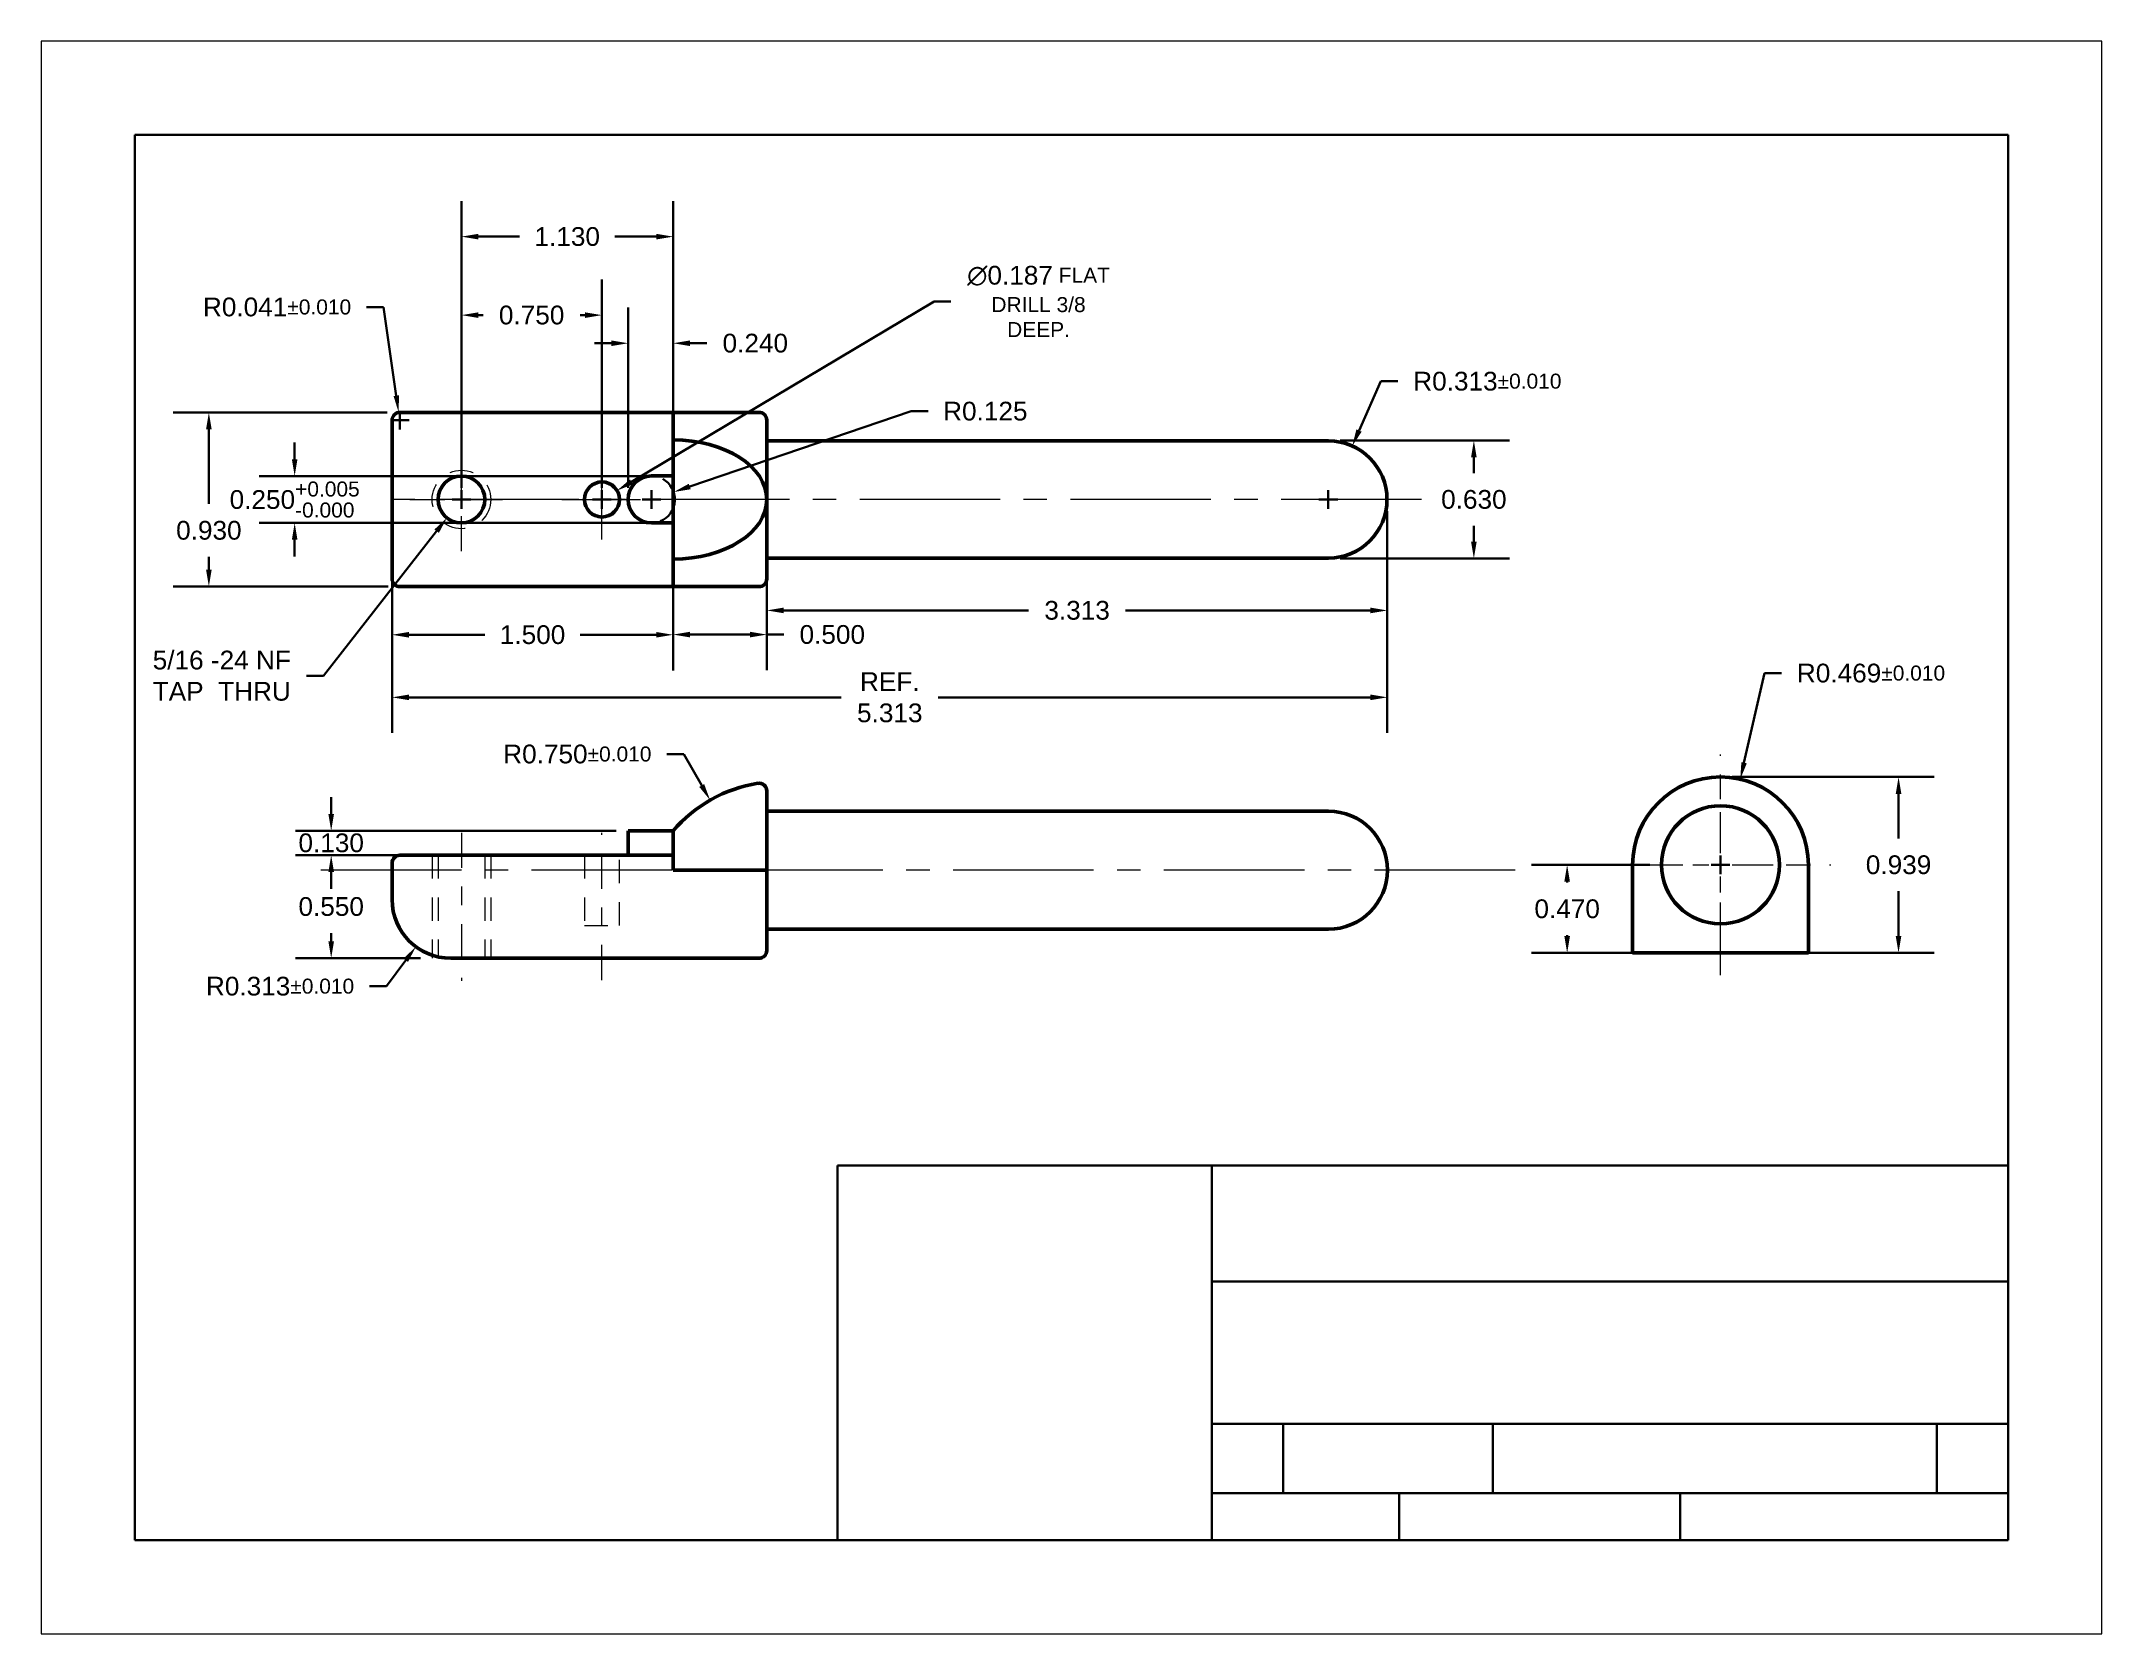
# Model space of a CAD drawing. Header units: inches. Extents: x 0 to 11, y 0 to 8.5.
import ezdxf

# ---------------------------------------------------------------- set-up
doc = ezdxf.new("R2010")
doc.units = ezdxf.units.IN
doc.header["$MEASUREMENT"] = 0
for name, pattern in [('CENTER2', [1.125, 0.75, -0.125, 0.125, -0.125]), ('CENTRO', [2, 1.25, -0.25, 0.25, -0.25]), ('TRAZOS', [0.75, 0.5, -0.25])]:
    doc.linetypes.add(name, pattern=pattern)
for name, color, linetype, lineweight in [('cotas', 4, 'Continuous', 30), ('dibujo', 7, 'Continuous', 50), ('formato', 50, 'Continuous', 30), ('hoja', 210, 'Continuous', 20), ('ocultas', 171, 'TRAZOS', 20), ('referencias', 90, 'CENTRO', 20)]:
    doc.layers.add(name, color=color, linetype=linetype, lineweight=lineweight)
doc.styles.get("Standard").update_dxf_attribs({"font": 'arial.ttf'})
doc.dimstyles.new('CadCam asme itt', dxfattribs={"dimtxt": 0.05, "dimasz": 0.09, "dimexe": 0.19, "dimexo": 0.0625, "dimgap": 0.09, "dimtad": 0, "dimtih": 1, "dimtoh": 1, "dimdec": 3, "dimzin": 0, "dimdsep": 46, "dimtxsty": 'Standard', "dimcen": 0.05, "dimclrd": 256, "dimclre": 256, "dimclrt": 256, "dimadec": 0, "dimazin": 0, "dimtol": 1, "dimtfac": 0.8, "dimtdec": 3, "dimtofl": 0, "dimtmove": 0, "dimatfit": 3, "dimfxl": 1, "dimtfillclr": 256, "dimtolj": 1, "dimtzin": 0, "dimlwd": -1, "dimlwe": -1, "dimarcsym": 0})

# ---------------------------------------------------------------- blocks, each defined once
blk = doc.blocks.new('*U15')
at = {"layer": 'referencias', "color": 0, "linetype": 'CENTER2', "transparency": 16777216}
blk.add_line((4.496, 0), (-1.046, 0), dxfattribs=at)
blk = doc.blocks.new('*D21')
at = {"layer": 'cotas', "transparency": 16777216}
for p, q in [((8.587, 4.104), (7.956, 4.104)), ((8.146, 4.014), (8.146, 4.01)), ((8.587, 3.634), (7.956, 3.634)), ((8.146, 3.724), (8.146, 3.728))]:
    blk.add_line(p, q, dxfattribs=at)
for points in [[(8.131, 4.014), (8.161, 4.014), (8.146, 4.104)], [(8.131, 3.724), (8.161, 3.724), (8.146, 3.634)]]:
    blk.add_solid(points, dxfattribs=at)
at = {"layer": 'Defpoints', "color": 0, "transparency": 16777216}
for p in [(8.65, 4.104), (8.146, 3.634), (8.65, 3.634)]:
    blk.add_point(p, dxfattribs=at)
at = {"layer": 'cotas', "transparency": 16777216, "insert": (8.146, 3.869), "char_height": 0.1, "attachment_point": 5}
blk.add_mtext('\\A1;0.470', dxfattribs=at)
blk = doc.blocks.new('*D22')
at = {"layer": 'cotas', "transparency": 16777216}
for p, q in [((9.027, 4.573), (10.105, 4.573)), ((9.915, 4.483), (9.915, 4.245)), ((9.915, 3.724), (9.915, 3.963)), ((9.027, 3.634), (10.105, 3.634))]:
    blk.add_line(p, q, dxfattribs=at)
for points in [[(9.9, 4.483), (9.93, 4.483), (9.915, 4.573)], [(9.9, 3.724), (9.93, 3.724), (9.915, 3.634)]]:
    blk.add_solid(points, dxfattribs=at)
at = {"layer": 'Defpoints', "color": 0, "transparency": 16777216}
for p in [(8.965, 4.573), (8.965, 3.634), (9.915, 3.634)]:
    blk.add_point(p, dxfattribs=at)
at = {"layer": 'cotas', "transparency": 16777216, "insert": (9.915, 4.104), "char_height": 0.1, "attachment_point": 5}
blk.add_mtext('\\A1;0.939', dxfattribs=at)
blk = doc.blocks.new('*U27')
at = {"layer": 'referencias', "color": 0, "linetype": 'CENTER2', "ltscale": 0.25, "transparency": 16777216}
for p, q in [((0, 0.063), (0, 0.435)), ((-0.435, 0), (-0.063, 0)), ((0.063, 0), (0.435, 0)), ((0, -0.435), (0, -0.063))]:
    blk.add_line(p, q, dxfattribs=at)
at = {"layer": 'referencias', "color": 0, "linetype": 'Continuous', "ltscale": 0.25, "transparency": 16777216}
for p, q in [((-0.0315, 0), (0.0315, 0)), ((0, -0.0315), (0, 0.0315))]:
    blk.add_line(p, q, dxfattribs=at)
blk = doc.blocks.new('*U28')
at = {"layer": 'referencias', "color": 0, "linetype": 'CENTER2', "ltscale": 0.25, "transparency": 16777216}
for p, q in [((0, 0.0938), (0, 0.589)), ((-0.589, 0), (-0.0938, 0)), ((0.0938, 0), (0.589, 0)), ((0, -0.589), (0, -0.0938))]:
    blk.add_line(p, q, dxfattribs=at)
at = {"layer": 'referencias', "color": 0, "linetype": 'Continuous', "ltscale": 0.25, "transparency": 16777216}
for p, q in [((-0.0469, 0), (0.0469, 0)), ((0, -0.0469), (0, 0.0469))]:
    blk.add_line(p, q, dxfattribs=at)
blk = doc.blocks.new('*U29')
at = {"layer": 'referencias', "color": 0, "linetype": 'CENTER2', "transparency": 16777216}
blk.add_line((2.496, 0), (-3.991, 0), dxfattribs=at)
blk = doc.blocks.new('*U30')
at = {"layer": 'referencias', "color": 0, "linetype": 'CENTER2', "ltscale": 0.25, "transparency": 16777216}
blk.add_line((0, -0.479), (0, 0.307), dxfattribs=at)
blk = doc.blocks.new('*U31')
at = {"layer": 'referencias', "color": 0, "linetype": 'CENTER2', "ltscale": 0.25, "transparency": 16777216}
blk.add_line((0, 0.395), (0, -0.395), dxfattribs=at)
blk = doc.blocks.new('*U32')
at = {"layer": 'referencias', "color": 0, "linetype": 'CENTER2', "ltscale": 0.25, "transparency": 16777216}
for p, q in [((0, 0.0187), (0, 0.2135)), ((-0.2135, 0), (-0.0187, 0)), ((0.0187, 0), (0.2135, 0)), ((0, -0.2135), (0, -0.0187))]:
    blk.add_line(p, q, dxfattribs=at)
at = {"layer": 'referencias', "color": 0, "linetype": 'Continuous', "ltscale": 0.25, "transparency": 16777216}
for p, q in [((-0.00935, 0), (0.00935, 0)), ((0, -0.00935), (0, 0.00935))]:
    blk.add_line(p, q, dxfattribs=at)
blk = doc.blocks.new('*U33')
at = {"layer": 'referencias', "color": 0, "linetype": 'CENTER2', "ltscale": 0.25, "transparency": 16777216}
for p, q in [((0, 0.03125), (0, 0.27625)), ((-0.27625, 0), (-0.03125, 0)), ((0.03125, 0), (0.27625, 0)), ((0, -0.27625), (0, -0.03125))]:
    blk.add_line(p, q, dxfattribs=at)
at = {"layer": 'referencias', "color": 0, "linetype": 'Continuous', "ltscale": 0.25, "transparency": 16777216}
for p, q in [((-0.015625, 0), (0.015625, 0)), ((0, -0.015625), (0, 0.015625))]:
    blk.add_line(p, q, dxfattribs=at)
blk = doc.blocks.new('*D36')
at = {"layer": 'cotas', "transparency": 16777216}
for p, q in [((7.186, 5.992), (7.186, 5.272)), ((3.873, 5.677), (3.873, 5.272)), ((3.963, 5.462), (5.271, 5.462)), ((7.096, 5.462), (5.788, 5.462))]:
    blk.add_line(p, q, dxfattribs=at)
for points in [[(3.963, 5.477), (3.963, 5.447), (3.873, 5.462)], [(7.096, 5.477), (7.096, 5.447), (7.186, 5.462)]]:
    blk.add_solid(points, dxfattribs=at)
at = {"layer": 'Defpoints', "color": 0, "transparency": 16777216}
for p in [(7.186, 6.054), (3.873, 5.739), (3.873, 5.462)]:
    blk.add_point(p, dxfattribs=at)
at = {"layer": 'cotas', "transparency": 16777216, "insert": (5.53, 5.462), "char_height": 0.1, "attachment_point": 5}
blk.add_mtext('\\A1;3.313', dxfattribs=at)
blk = doc.blocks.new('*D38')
at = {"layer": 'cotas', "transparency": 16777216}
for p, q in [((3.373, 5.673), (3.373, 5.143)), ((3.873, 5.677), (3.873, 5.143)), ((3.463, 5.333), (3.783, 5.333)), ((3.873, 5.333), (3.965, 5.333))]:
    blk.add_line(p, q, dxfattribs=at)
for points in [[(3.463, 5.348), (3.463, 5.318), (3.373, 5.333)], [(3.783, 5.348), (3.783, 5.318), (3.873, 5.333)]]:
    blk.add_solid(points, dxfattribs=at)
at = {"layer": 'Defpoints', "color": 0, "transparency": 16777216}
for p in [(3.373, 5.736), (3.873, 5.739), (3.873, 5.333)]:
    blk.add_point(p, dxfattribs=at)
at = {"layer": 'cotas', "transparency": 16777216, "insert": (4.223, 5.333), "char_height": 0.1, "attachment_point": 5}
blk.add_mtext('\\A1;0.500', dxfattribs=at)
blk = doc.blocks.new('*D39')
at = {"layer": 'cotas', "transparency": 16777216}
for p, q in [((1.873, 5.673), (1.873, 5.142)), ((3.373, 5.673), (3.373, 5.142)), ((1.963, 5.332), (2.369, 5.332)), ((3.283, 5.332), (2.877, 5.332))]:
    blk.add_line(p, q, dxfattribs=at)
for points in [[(1.963, 5.347), (1.963, 5.317), (1.873, 5.332)], [(3.283, 5.347), (3.283, 5.317), (3.373, 5.332)]]:
    blk.add_solid(points, dxfattribs=at)
at = {"layer": 'Defpoints', "color": 0, "transparency": 16777216}
for p in [(1.873, 5.736), (3.373, 5.736), (3.373, 5.332)]:
    blk.add_point(p, dxfattribs=at)
at = {"layer": 'cotas', "transparency": 16777216, "insert": (2.623, 5.332), "char_height": 0.1, "attachment_point": 5}
blk.add_mtext('\\A1;1.500', dxfattribs=at)
blk = doc.blocks.new('*D40')
at = {"layer": 'cotas', "transparency": 16777216}
for p, q in [((7.186, 5.992), (7.186, 4.808)), ((1.873, 5.568), (1.873, 4.808)), ((1.963, 4.998), (4.271, 4.998)), ((7.096, 4.998), (4.788, 4.998))]:
    blk.add_line(p, q, dxfattribs=at)
for points in [[(1.963, 5.013), (1.963, 4.983), (1.873, 4.998)], [(7.096, 5.013), (7.096, 4.983), (7.186, 4.998)]]:
    blk.add_solid(points, dxfattribs=at)
at = {"layer": 'Defpoints', "color": 0, "transparency": 16777216}
for p in [(7.186, 6.054), (1.873, 5.63), (7.186, 4.998)]:
    blk.add_point(p, dxfattribs=at)
at = {"layer": 'cotas', "transparency": 16777216, "insert": (4.53, 4.998), "char_height": 0.1, "attachment_point": 5}
blk.add_mtext('\\A1;REF.\\P5.313', dxfattribs=at)
blk = doc.blocks.new('*D42')
at = {"layer": 'cotas', "transparency": 16777216}
for p, q in [((9.2, 5.127), (9.09, 4.649)), ((9.29, 5.127), (9.2, 5.127)), ((8.915, 4.104), (9.015, 4.104)), ((8.965, 4.054), (8.965, 4.154))]:
    blk.add_line(p, q, dxfattribs=at)
blk.add_solid([(9.076, 4.652), (9.105, 4.646), (9.07, 4.561)], dxfattribs=at)
at = {"layer": 'Defpoints', "color": 0, "transparency": 16777216}
for p in [(9.07, 4.561), (8.965, 4.104)]:
    blk.add_point(p, dxfattribs=at)
at = {"layer": 'cotas', "transparency": 16777216, "insert": (9.768, 5.127), "char_height": 0.1, "attachment_point": 5}
blk.add_mtext('\\A1;R0.469{\\H0.08;±0.010}', dxfattribs=at)
blk = doc.blocks.new('*D43')
at = {"layer": 'cotas', "transparency": 16777216}
for p, q in [((3.34, 4.695), (3.43, 4.695)), ((3.43, 4.695), (3.526, 4.527))]:
    blk.add_line(p, q, dxfattribs=at)
blk.add_solid([(3.539, 4.535), (3.513, 4.52), (3.571, 4.449)], dxfattribs=at)
at = {"layer": 'Defpoints', "color": 0, "transparency": 16777216}
for p in [(3.571, 4.449), (3.944, 3.798)]:
    blk.add_point(p, dxfattribs=at)
at = {"layer": 'cotas', "transparency": 16777216, "insert": (2.862, 4.695), "char_height": 0.1, "attachment_point": 5}
blk.add_mtext('\\A1;R0.750{\\H0.08;±0.010}', dxfattribs=at)
blk = doc.blocks.new('*D44')
at = {"layer": 'cotas', "transparency": 16777216}
for p, q in [((1.843, 3.456), (1.946, 3.595)), ((1.753, 3.456), (1.843, 3.456))]:
    blk.add_line(p, q, dxfattribs=at)
blk.add_solid([(1.934, 3.604), (1.958, 3.586), (2, 3.667)], dxfattribs=at)
at = {"layer": 'Defpoints', "color": 0, "transparency": 16777216}
for p in [(2.186, 3.919), (2, 3.667)]:
    blk.add_point(p, dxfattribs=at)
at = {"layer": 'cotas', "transparency": 16777216, "insert": (1.275, 3.456), "char_height": 0.1, "attachment_point": 5}
blk.add_mtext('\\A1;R0.313{\\H0.08;±0.010}', dxfattribs=at)
blk = doc.blocks.new('*D45')
at = {"layer": 'cotas', "transparency": 16777216}
for p, q in [((1.852, 4.156), (1.358, 4.156)), ((1.548, 4.066), (1.548, 4.022)), ((1.548, 3.696), (1.548, 3.739)), ((2.024, 3.606), (1.358, 3.606))]:
    blk.add_line(p, q, dxfattribs=at)
for points in [[(1.533, 4.066), (1.563, 4.066), (1.548, 4.156)], [(1.533, 3.696), (1.563, 3.696), (1.548, 3.606)]]:
    blk.add_solid(points, dxfattribs=at)
at = {"layer": 'Defpoints', "color": 0, "transparency": 16777216}
for p in [(1.914, 4.156), (1.548, 3.606), (2.087, 3.606)]:
    blk.add_point(p, dxfattribs=at)
at = {"layer": 'cotas', "transparency": 16777216, "insert": (1.548, 3.881), "char_height": 0.1, "attachment_point": 5}
blk.add_mtext('\\A1;0.550', dxfattribs=at)
blk = doc.blocks.new('*D46')
at = {"layer": 'cotas', "transparency": 16777216}
for p, q in [((1.548, 4.376), (1.548, 4.466)), ((3.07, 4.286), (1.358, 4.286)), ((3.07, 4.156), (1.358, 4.156)), ((1.548, 4.066), (1.548, 3.976))]:
    blk.add_line(p, q, dxfattribs=at)
for points in [[(1.533, 4.376), (1.563, 4.376), (1.548, 4.286)], [(1.533, 4.066), (1.563, 4.066), (1.548, 4.156)]]:
    blk.add_solid(points, dxfattribs=at)
at = {"layer": 'Defpoints', "color": 0, "transparency": 16777216}
for p in [(3.133, 4.286), (1.548, 4.156), (3.133, 4.156)]:
    blk.add_point(p, dxfattribs=at)
at = {"layer": 'cotas', "transparency": 16777216, "insert": (1.548, 4.221), "char_height": 0.1, "attachment_point": 5}
blk.add_mtext('\\A1;0.130', dxfattribs=at)
blk = doc.blocks.new('*D47')
at = {"layer": 'cotas', "transparency": 16777216}
for p, q in [((2.243, 6.117), (2.243, 7.647)), ((3.373, 6.117), (3.373, 7.647)), ((2.333, 7.457), (2.554, 7.457)), ((3.283, 7.457), (3.062, 7.457))]:
    blk.add_line(p, q, dxfattribs=at)
for points in [[(2.333, 7.472), (2.333, 7.442), (2.243, 7.457)], [(3.283, 7.472), (3.283, 7.442), (3.373, 7.457)]]:
    blk.add_solid(points, dxfattribs=at)
at = {"layer": 'Defpoints', "color": 0, "transparency": 16777216}
for p in [(2.243, 7.457), (2.243, 6.054), (3.373, 6.054)]:
    blk.add_point(p, dxfattribs=at)
at = {"layer": 'cotas', "transparency": 16777216, "insert": (2.808, 7.457), "char_height": 0.1, "attachment_point": 5}
blk.add_mtext('\\A1;1.130', dxfattribs=at)
blk = doc.blocks.new('*D48')
at = {"layer": 'cotas', "transparency": 16777216}
for p, q in [((2.243, 6.117), (2.243, 7.228)), ((2.993, 6.117), (2.993, 7.228)), ((2.333, 7.038), (2.36, 7.038)), ((2.903, 7.038), (2.877, 7.038))]:
    blk.add_line(p, q, dxfattribs=at)
for points in [[(2.333, 7.053), (2.333, 7.023), (2.243, 7.038)], [(2.903, 7.053), (2.903, 7.023), (2.993, 7.038)]]:
    blk.add_solid(points, dxfattribs=at)
at = {"layer": 'Defpoints', "color": 0, "transparency": 16777216}
for p in [(2.243, 7.038), (2.243, 6.054), (2.993, 6.054)]:
    blk.add_point(p, dxfattribs=at)
at = {"layer": 'cotas', "transparency": 16777216, "insert": (2.618, 7.038), "char_height": 0.1, "attachment_point": 5}
blk.add_mtext('\\A1;0.750', dxfattribs=at)
blk = doc.blocks.new('*D49')
at = {"layer": 'cotas', "transparency": 16777216}
for p, q in [((3.133, 6.117), (3.133, 7.078)), ((3.373, 6.117), (3.373, 7.078)), ((3.043, 6.888), (2.953, 6.888)), ((3.463, 6.888), (3.553, 6.888))]:
    blk.add_line(p, q, dxfattribs=at)
for points in [[(3.043, 6.903), (3.043, 6.873), (3.133, 6.888)], [(3.463, 6.903), (3.463, 6.873), (3.373, 6.888)]]:
    blk.add_solid(points, dxfattribs=at)
at = {"layer": 'Defpoints', "color": 0, "transparency": 16777216}
for p in [(3.373, 6.888), (3.133, 6.054), (3.373, 6.054)]:
    blk.add_point(p, dxfattribs=at)
at = {"layer": 'cotas', "transparency": 16777216, "insert": (3.812, 6.888), "char_height": 0.1, "attachment_point": 5}
blk.add_mtext('\\A1;0.240', dxfattribs=at)
blk = doc.blocks.new('*D50')
at = {"layer": 'cotas', "transparency": 16777216}
for p, q in [((6.934, 6.369), (7.838, 6.369)), ((7.648, 6.279), (7.648, 6.195)), ((7.648, 5.829), (7.648, 5.913)), ((6.934, 5.739), (7.838, 5.739))]:
    blk.add_line(p, q, dxfattribs=at)
for points in [[(7.633, 6.279), (7.663, 6.279), (7.648, 6.369)], [(7.633, 5.829), (7.663, 5.829), (7.648, 5.739)]]:
    blk.add_solid(points, dxfattribs=at)
at = {"layer": 'Defpoints', "color": 0, "transparency": 16777216}
for p in [(6.871, 6.369), (6.871, 5.739), (7.648, 5.739)]:
    blk.add_point(p, dxfattribs=at)
at = {"layer": 'cotas', "transparency": 16777216, "insert": (7.648, 6.054), "char_height": 0.1, "attachment_point": 5}
blk.add_mtext('\\A1;0.630', dxfattribs=at)
blk = doc.blocks.new('*D51')
at = {"layer": 'cotas', "transparency": 16777216}
for p, q in [((4.766, 7.111), (3.151, 6.148)), ((4.856, 7.111), (4.766, 7.111)), ((2.943, 6.054), (3.043, 6.054)), ((2.993, 6.004), (2.993, 6.104))]:
    blk.add_line(p, q, dxfattribs=at)
blk.add_solid([(3.143, 6.161), (3.159, 6.135), (3.074, 6.102)], dxfattribs=at)
at = {"layer": 'Defpoints', "color": 0, "transparency": 16777216}
for p in [(3.074, 6.102), (2.913, 6.006)]:
    blk.add_point(p, dxfattribs=at)
at = {"layer": 'cotas', "transparency": 16777216, "insert": (5.324, 7.111), "char_height": 0.1, "width": 0.78549, "attachment_point": 5}
blk.add_mtext('\\A1;∅0.187{\\H0.8x; FLAT DRILL 3/8 DEEP.}', dxfattribs=at)
blk = doc.blocks.new('*D52')
at = {"layer": 'cotas', "transparency": 16777216}
for p, q in [((4.644, 6.525), (3.462, 6.123)), ((4.734, 6.525), (4.644, 6.525)), ((3.208, 6.054), (3.308, 6.054)), ((3.258, 6.004), (3.258, 6.104))]:
    blk.add_line(p, q, dxfattribs=at)
blk.add_arc((3.258, 6.054), 0.125, 291.9733, 61.4435, dxfattribs=at)
blk.add_solid([(3.457, 6.138), (3.467, 6.109), (3.377, 6.094)], dxfattribs=at)
at = {"layer": 'Defpoints', "color": 0, "transparency": 16777216}
for p in [(3.258, 6.054), (3.377, 6.094)]:
    blk.add_point(p, dxfattribs=at)
at = {"layer": 'cotas', "transparency": 16777216, "insert": (5.04, 6.525), "char_height": 0.1, "attachment_point": 5}
blk.add_mtext('\\A1;R0.125', dxfattribs=at)
blk = doc.blocks.new('*D53')
at = {"layer": 'cotas', "transparency": 16777216}
for p, q in [((1.737, 7.081), (1.827, 7.081)), ((1.827, 7.081), (1.895, 6.608)), ((1.914, 6.428), (1.914, 6.528)), ((1.864, 6.478), (1.964, 6.478))]:
    blk.add_line(p, q, dxfattribs=at)
blk.add_solid([(1.91, 6.61), (1.881, 6.606), (1.908, 6.519)], dxfattribs=at)
at = {"layer": 'Defpoints', "color": 0, "transparency": 16777216}
for p in [(1.908, 6.519), (1.914, 6.478)]:
    blk.add_point(p, dxfattribs=at)
at = {"layer": 'cotas', "transparency": 16777216, "insert": (1.259, 7.081), "char_height": 0.1, "attachment_point": 5}
blk.add_mtext('\\A1;R0.041{\\H0.08;±0.010}', dxfattribs=at)
blk = doc.blocks.new('*D54')
at = {"layer": 'cotas', "transparency": 16777216}
for p, q in [((1.846, 6.519), (0.705, 6.519)), ((0.895, 6.429), (0.895, 6.03)), ((0.895, 5.679), (0.895, 5.748)), ((1.852, 5.589), (0.705, 5.589))]:
    blk.add_line(p, q, dxfattribs=at)
for points in [[(0.88, 6.429), (0.91, 6.429), (0.895, 6.519)], [(0.88, 5.679), (0.91, 5.679), (0.895, 5.589)]]:
    blk.add_solid(points, dxfattribs=at)
at = {"layer": 'Defpoints', "color": 0, "transparency": 16777216}
for p in [(0.895, 6.519), (1.908, 6.519), (1.914, 5.589)]:
    blk.add_point(p, dxfattribs=at)
at = {"layer": 'cotas', "transparency": 16777216, "insert": (0.895, 5.889), "char_height": 0.1, "attachment_point": 5}
blk.add_mtext('\\A1;0.930', dxfattribs=at)
blk = doc.blocks.new('*D57')
at = {"layer": 'cotas', "transparency": 16777216}
for p, q in [((1.353, 6.269), (1.353, 6.359)), ((3.311, 6.179), (1.163, 6.179)), ((3.311, 5.929), (1.163, 5.929)), ((1.353, 5.839), (1.353, 5.749))]:
    blk.add_line(p, q, dxfattribs=at)
for points in [[(1.338, 6.269), (1.368, 6.269), (1.353, 6.179)], [(1.338, 5.839), (1.368, 5.839), (1.353, 5.929)]]:
    blk.add_solid(points, dxfattribs=at)
at = {"layer": 'Defpoints', "color": 0, "transparency": 16777216}
for p in [(3.373, 6.179), (1.353, 5.929), (3.373, 5.929)]:
    blk.add_point(p, dxfattribs=at)
at = {"layer": 'cotas', "transparency": 16777216, "insert": (1.353, 6.054), "char_height": 0.1, "attachment_point": 5}
blk.add_mtext('\\A1;0.250{\\H0.08;\\S+0.005^ -0.000;}', dxfattribs=at)
blk = doc.blocks.new('*D58')
at = {"layer": 'cotas', "transparency": 16777216}
for p, q in [((2.193, 6.054), (2.293, 6.054)), ((2.243, 6.004), (2.243, 6.104)), ((1.507, 5.113), (2.111, 5.885)), ((1.417, 5.113), (1.507, 5.113))]:
    blk.add_line(p, q, dxfattribs=at)
blk.add_solid([(2.099, 5.894), (2.123, 5.876), (2.166, 5.956)], dxfattribs=at)
at = {"layer": 'Defpoints', "color": 0, "transparency": 16777216}
for p in [(2.243, 6.054), (2.166, 5.956)]:
    blk.add_point(p, dxfattribs=at)
at = {"layer": 'cotas', "transparency": 16777216, "insert": (0.964, 5.113), "char_height": 0.1, "attachment_point": 5}
blk.add_mtext('\\A1;5/16 -24 NF \\PTAP  THRU', dxfattribs=at)
blk = doc.blocks.new('*D60')
at = {"layer": 'cotas', "transparency": 16777216}
for p, q in [((7.152, 6.685), (7.035, 6.422)), ((7.242, 6.685), (7.152, 6.685)), ((6.821, 6.054), (6.921, 6.054)), ((6.871, 6.004), (6.871, 6.104))]:
    blk.add_line(p, q, dxfattribs=at)
blk.add_solid([(7.021, 6.428), (7.049, 6.416), (6.999, 6.34)], dxfattribs=at)
at = {"layer": 'Defpoints', "color": 0, "transparency": 16777216}
for p in [(6.999, 6.34), (6.871, 6.054)]:
    blk.add_point(p, dxfattribs=at)
at = {"layer": 'cotas', "transparency": 16777216, "insert": (7.72, 6.685), "char_height": 0.1, "attachment_point": 5}
blk.add_mtext('\\A1;R0.313{\\H0.08;±0.010}', dxfattribs=at)

msp = doc.modelspace()

# ---------------------------------------------------------------- linework, layer by layer
at = {"layer": 'dibujo'}
for p, q in [((3.8322, 6.5191), (1.9142, 6.5191)), ((3.3732, 5.5891), (3.3732, 6.5191)), ((1.8732, 6.4781), (1.8732, 5.6301)), ((3.8732, 5.6301), (3.8732, 6.4781)), ((6.8712, 6.3671), (3.8732, 6.3671)), ((3.2582, 6.1795), (3.3732, 6.1795)), ((3.2582, 5.9287), (3.3732, 5.9287)), ((6.8712, 5.7411), (3.8732, 5.7411)), ((1.9142, 5.5891), (3.8322, 5.5891)), ((3.8732, 4.3905), (3.8732, 4.4986)), ((6.8712, 4.3905), (3.8732, 4.3905)), ((3.8732, 4.3905), (3.8732, 4.0755)), ((3.3732, 4.2855), (3.1328, 4.2855)), ((3.1328, 4.2855), (3.1328, 4.1555)), ((3.3732, 4.1555), (3.3732, 4.2853)), ((1.8732, 3.9185), (1.8732, 4.1145)), ((1.9142, 4.1555), (3.3732, 4.1555)), ((3.3732, 4.0755), (3.3732, 4.1555)), ((3.3732, 4.0755), (3.8732, 4.0755)), ((3.8732, 4.0755), (3.8732, 3.8805)), ((8.4956, 3.6342), (8.4956, 4.1042)), ((9.4336, 4.1042), (9.4336, 3.6342)), ((3.8732, 3.8805), (3.8732, 3.6465)), ((3.8732, 3.7605), (6.8712, 3.7605)), ((9.4336, 3.6342), (8.4956, 3.6342)), ((3.8322, 3.6055), (2.1862, 3.6055))]:
    msp.add_line(p, q, dxfattribs=at)
for centre, radius in [((2.2432, 6.0541), 0.125), ((2.9932, 6.0541), 0.0935), ((8.9646, 4.1042), 0.315)]:
    msp.add_circle(centre, radius, dxfattribs=at)
for centre, radius, start, end in [((1.9142, 6.4781), 0.041, 90, 180), ((3.8322, 6.4781), 0.041, 0, 90), ((6.8712, 6.0541), 0.313, 270, 90), ((3.2582, 6.0541), 0.1254, 90, 270), ((1.9142, 5.6301), 0.041, 180, 270), ((3.8322, 5.6301), 0.041, 270, 0), ((3.9438, 3.7985), 0.75, 99.05189, 139.52844), ((3.8322, 4.4986), 0.041, 0, 99.05189), ((8.9646, 4.1042), 0.469, 0, 180), ((6.8712, 4.0755), 0.315, 270, 90), ((1.9142, 4.1145), 0.041, 90, 180), ((2.1862, 3.9185), 0.313, 180, 270), ((3.8322, 3.6465), 0.041, 270, 0)]:
    msp.add_arc(centre, radius, start, end, dxfattribs=at)
msp.add_ellipse((3.3732, 6.0541), major_axis=(0.5, 0), ratio=0.6364893, start_param=4.712389, end_param=7.8539816, dxfattribs=at)
at = {"layer": 'formato'}
for p, q in [((10.5, 8), (0.5, 8)), ((0.5, 8), (0.5, 0.5)), ((10.5, 0.5), (10.5, 8)), ((4.25, 2.5), (10.5, 2.5)), ((4.25, 0.5), (4.25, 2.5)), ((6.25, 0.5), (6.25, 2.5)), ((6.25, 1.88), (10.5, 1.88)), ((6.25, 1.12), (10.5, 1.12)), ((6.63, 0.75), (6.63, 1.12)), ((7.75, 0.75), (7.75, 1.12)), ((10.12, 0.75), (10.12, 1.12)), ((6.25, 0.75), (10.5, 0.75)), ((7.25, 0.5), (7.25, 0.75)), ((8.75, 0.5), (8.75, 0.75)), ((0.5, 0.5), (10.5, 0.5))]:
    msp.add_line(p, q, dxfattribs=at)
at = {"layer": 'hoja'}
msp.add_lwpolyline([(0, 0), (11, 0), (11, 8.5), (0, 8.5)], close=True, dxfattribs=at)
at = {"layer": 'ocultas', "ltscale": 0.25}
for p, q in [((2.087, 4.1555), (2.087, 3.6055)), ((2.1182, 4.1555), (2.1182, 3.6055)), ((2.3682, 4.1555), (2.3682, 3.6055)), ((2.3995, 4.1555), (2.3995, 3.6055)), ((2.8997, 4.1555), (2.8997, 3.7805)), ((3.0867, 3.7805), (3.0867, 4.1555)), ((2.8997, 3.7805), (3.0867, 3.7805))]:
    msp.add_line(p, q, dxfattribs=at)
msp.add_circle((2.2432, 6.0541), 0.1562, dxfattribs=at)

# ---------------------------------------------------------------- block references
at = {"layer": 'referencias', "linetype": 'CENTER2', "ltscale": 0.25}
for name, p in [('*U33', (2.2432, 6.0541)), ('*U32', (2.9932, 6.0541)), ('*U28', (8.9646, 4.1042)), ('*U27', (8.9646, 4.1042)), ('*U31', (2.2432, 3.8805)), ('*U30', (2.9932, 3.968))]:
    msp.add_blockref(name, p, dxfattribs=at)
at = {"layer": 'referencias', "linetype": 'CENTER2'}
for name, p in [('*U15', (2.8732, 6.0541)), ('*U29', (5.3722, 4.0755))]:
    msp.add_blockref(name, p, dxfattribs=at)

# ---------------------------------------------------------------- dimensions: what is measured, and where the dimension line sits
at = {"layer": 'cotas'}
for base, p1, p2, override, picture, middle in [((2.2432, 7.4572), (3.3732, 6.0541), (2.2432, 6.0541), {"dimtxt": 0.1, "dimtol": 0}, '*D47', (2.8082, 7.4572)), ((2.2432, 7.0376), (2.9932, 6.0541), (2.2432, 6.0541), {"dimtxt": 0.1, "dimtol": 0}, '*D48', (2.6182, 7.0376)), ((3.8732, 5.4624), (7.1862, 6.0541), (3.8732, 5.7391), {"dimtxt": 0.1, "dimgap": 0.09, "dimtol": 0, "dimlim": 0}, '*D36', (5.5297, 5.4624)), ((3.8732, 5.3328), (3.3732, 5.7358), (3.8732, 5.7391), {"dimtxt": 0.1, "dimgap": 0.09, "dimtol": 0, "dimlim": 0}, '*D38', (4.2231, 5.3328))]:
    dim = msp.add_linear_dim(base=base, p1=p1, p2=p2, dimstyle='CadCam asme itt', override=override, dxfattribs=at)
    dim.commit()
    dim.dimension.update_dxf_attribs({"geometry": picture, "text_midpoint": middle, "dimtype": 160})
dim = msp.add_diameter_dim_2p(p1=(2.9129, 6.0062), p2=(3.0736, 6.1019), text='<>{\\H0.8x; FLAT DRILL 3/8 DEEP.}', dimstyle='CadCam asme itt', override={"dimtxt": 0.1, "dimtol": 0}, dxfattribs=at)
dim.commit()
dim.dimension.update_dxf_attribs({"geometry": '*D51', "text_midpoint": (5.3237, 7.1106), "dimtype": 163})
for center, mpoint, override, picture, middle in [((1.9142, 6.4781), (1.9083, 6.5187), {"dimtxt": 0.1, "dimtp": 0.01, "dimtm": 0.01}, '*D53', (1.259, 7.0805)), ((6.8712, 6.0541), (6.9986, 6.34), {"dimtxt": 0.1, "dimtp": 0.01, "dimtm": 0.01}, '*D60', (7.7196, 6.6847)), ((3.2582, 6.0541), (3.3769, 6.0945), {"dimtxt": 0.1, "dimtol": 0}, '*D52', (5.0405, 6.5253)), ((8.9646, 4.1042), (9.0699, 4.5612), {"dimtxt": 0.1, "dimtp": 0.01, "dimtm": 0.01}, '*D42', (9.768, 5.1275)), ((3.9438, 3.7985), (3.5709, 4.4492), {"dimtxt": 0.1, "dimgap": 0.09, "dimcen": 0, "dimse1": 1, "dimtol": 1, "dimlim": 0, "dimtp": 0.01, "dimtm": 0.01}, '*D43', (2.8624, 4.6952)), ((2.1862, 3.9185), (1.9997, 3.6672), {"dimtxt": 0.1, "dimcen": 0, "dimtp": 0.01, "dimtm": 0.01}, '*D44', (1.2755, 3.4561))]:
    dim = msp.add_radius_dim(center=center, mpoint=mpoint, dimstyle='CadCam asme itt', override=override, dxfattribs=at)
    dim.commit()
    dim.dimension.update_dxf_attribs({"geometry": picture, "text_midpoint": middle, "dimtype": 164})
for base, p1, p2, picture, middle in [((3.3732, 6.8883), (3.1328, 6.0541), (3.3732, 6.0541), '*D49', (3.8118, 6.8883)), ((3.3732, 5.332), (1.8732, 5.7358), (3.3732, 5.7358), '*D39', (2.6232, 5.332))]:
    dim = msp.add_linear_dim(base=base, p1=p1, p2=p2, dimstyle='CadCam asme itt', override={"dimtxt": 0.1, "dimgap": 0.09, "dimtol": 0, "dimlim": 0}, dxfattribs=at)
    dim.commit()
    dim.dimension.update_dxf_attribs({"geometry": picture, "text_midpoint": middle})
for base, p1, p2, override, picture, middle in [((0.8948, 6.5187), (1.9142, 5.5891), (1.9083, 6.5187), {"dimtxt": 0.1, "dimtol": 0}, '*D54', (0.8948, 5.889)), ((1.3532, 5.9291), (3.3732, 6.1795), (3.3732, 5.9291), {"dimtxt": 0.1, "dimtp": 0.005, "dimtm": 1e-09}, '*D57', (1.3532, 6.0543)), ((7.6481, 5.7391), (6.8712, 6.3691), (6.8712, 5.7391), {"dimtxt": 0.1, "dimgap": 0.09, "dimtol": 0, "dimlim": 0}, '*D50', (7.6481, 6.0541)), ((1.5479, 4.1555), (3.1328, 4.2855), (3.1328, 4.1555), {"dimtxt": 0.1, "dimgap": 0.09, "dimtol": 0, "dimlim": 0}, '*D46', (1.5479, 4.2205)), ((1.5479, 3.6055), (1.9142, 4.1555), (2.087, 3.6055), {"dimtxt": 0.1, "dimgap": 0.09, "dimtol": 0, "dimlim": 0}, '*D45', (1.5479, 3.8805)), ((8.1464, 3.6342), (8.6496, 4.1042), (8.6496, 3.6342), {"dimtxt": 0.1, "dimgap": 0.09, "dimtol": 0, "dimlim": 0}, '*D21', (8.1464, 3.8692))]:
    dim = msp.add_linear_dim(base=base, p1=p1, p2=p2, angle=90, dimstyle='CadCam asme itt', override=override, dxfattribs=at)
    dim.commit()
    dim.dimension.update_dxf_attribs({"geometry": picture, "text_midpoint": middle, "dimtype": 160})
dim = msp.add_radius_dim(center=(2.2432, 6.0541), mpoint=(2.1662, 5.9557), text='5/16 -24 NF \\PTAP  THRU', dimstyle='CadCam asme itt', override={"dimtxt": 0.1}, dxfattribs=at)
dim.commit()
dim.dimension.update_dxf_attribs({"geometry": '*D58', "text_midpoint": (0.9639, 5.1129), "dimtype": 164})
dim = msp.add_linear_dim(base=(7.1862, 4.9983), p1=(1.8732, 5.6301), p2=(7.1862, 6.0541), text='REF.\\P<>', dimstyle='CadCam asme itt', override={"dimtxt": 0.1, "dimgap": 0.09, "dimtol": 0, "dimlim": 0}, dxfattribs=at)
dim.commit()
dim.dimension.update_dxf_attribs({"geometry": '*D40', "text_midpoint": (4.5297, 4.9983)})
dim = msp.add_linear_dim(base=(9.9154, 3.6342), p1=(8.9646, 4.5732), p2=(8.9646, 3.6342), angle=90, dimstyle='CadCam asme itt', override={"dimtxt": 0.1, "dimgap": 0.09, "dimtol": 0, "dimlim": 0}, dxfattribs=at)
dim.commit()
dim.dimension.update_dxf_attribs({"geometry": '*D22', "text_midpoint": (9.9154, 4.1037)})

doc.saveas('drawing.dxf')
